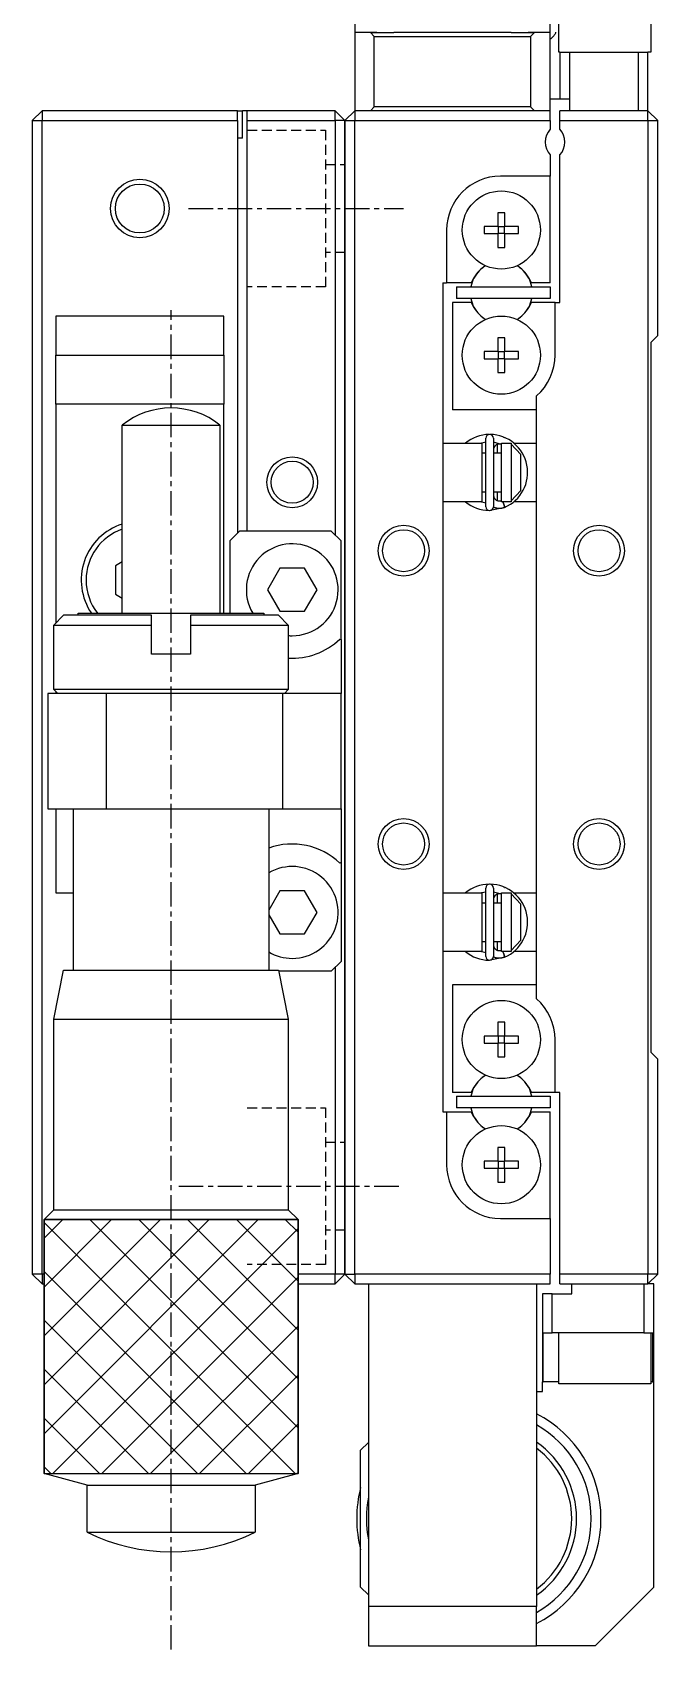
# Model space of a CAD drawing. Extents: x 10 to 454, y 10 to 251.
# Drawn here: x 421.8 to 453.8, y 91.3 to 174 of the extents above; entities that cross this region are included whole.
import ezdxf

# ---------------------------------------------------------------- set-up
doc = ezdxf.new("R2010")
doc.units = 0
doc.linetypes.add('CENTER', pattern=[2, 1.25, -0.25, 0.25, -0.25])
doc.linetypes.add('DASHED', pattern=[0.75, 0.5, -0.25])
doc.layers.get('0').update_dxf_attribs({"linetype": 'CONTINUOUS'})
doc.layers.add('CENTER', color=1, linetype='CENTER')

msp = doc.modelspace()

# ---------------------------------------------------------------- linework, layer by layer
at = {"color": 7, "linetype": 'CONTINUOUS'}
for p, q in [((448.787, 172.961), (448.787, 175.561)), ((453.487, 175.561), (453.487, 172.961)), ((438.337, 174.461), (438.337, 173.961)), ((439.137, 173.961), (438.337, 173.961)), ((438.337, 173.961), (438.337, 169.961)), ((439.465, 173.961), (439.137, 173.961)), ((439.137, 173.961), (439.337, 173.761)), ((439.137, 173.961), (439.465, 173.961)), ((439.337, 173.761), (447.337, 173.761)), ((439.337, 170.161), (439.337, 173.761)), ((439.465, 173.961), (440.337, 173.961)), ((446.337, 173.961), (440.337, 173.961)), ((446.337, 173.961), (447.209, 173.961)), ((447.537, 173.961), (447.209, 173.961)), ((447.209, 173.961), (447.537, 173.961)), ((447.337, 173.761), (447.537, 173.961)), ((447.337, 173.761), (447.337, 170.161)), ((448.337, 173.961), (447.537, 173.961)), ((448.337, 173.961), (448.337, 174.461)), ((448.337, 169.961), (448.337, 173.961)), ((448.42, 173.687), (448.453, 173.717)), ((448.453, 173.717), (448.485, 173.749)), ((448.485, 173.749), (448.515, 173.783)), ((448.515, 173.783), (448.544, 173.82)), ((448.544, 173.82), (448.57, 173.859)), ((448.57, 173.859), (448.587, 173.887)), ((448.587, 173.887), (448.603, 173.917)), ((448.603, 173.917), (448.619, 173.947)), ((448.619, 173.947), (448.632, 173.977)), ((448.337, 173.626), (448.349, 173.634)), ((448.349, 173.634), (448.385, 173.659)), ((448.385, 173.659), (448.42, 173.687)), ((448.837, 172.961), (448.787, 172.961)), ((448.837, 172.961), (449.337, 172.961)), ((448.837, 172.961), (448.837, 170.561)), ((449.337, 172.961), (452.837, 172.961)), ((449.337, 170.561), (449.337, 172.961)), ((452.837, 172.961), (452.837, 169.961)), ((452.837, 172.961), (453.337, 172.961)), ((453.487, 172.961), (453.337, 172.961)), ((453.337, 169.961), (453.337, 172.961)), ((448.337, 170.561), (448.837, 170.561)), ((448.837, 170.561), (449.337, 170.561)), ((449.337, 169.961), (449.337, 170.561)), ((421.837, 169.461), (422.337, 169.961)), ((432.337, 169.961), (422.337, 169.961)), ((422.337, 169.961), (422.337, 169.461)), ((432.337, 169.461), (432.337, 169.961)), ((432.337, 169.961), (432.587, 169.961)), ((432.587, 168.561), (432.587, 169.961)), ((432.837, 169.961), (432.587, 169.961)), ((437.337, 169.961), (432.837, 169.961)), ((432.837, 169.461), (432.837, 169.961)), ((437.337, 169.461), (437.337, 169.961)), ((437.837, 169.461), (437.337, 169.961)), ((437.837, 169.461), (438.337, 169.961)), ((448.337, 169.961), (438.337, 169.961)), ((438.337, 169.961), (438.337, 169.461)), ((439.337, 170.161), (439.137, 169.961)), ((447.337, 170.161), (439.337, 170.161)), ((447.537, 169.961), (447.337, 170.161)), ((448.337, 169.461), (448.337, 169.961)), ((453.337, 169.961), (448.837, 169.961)), ((448.837, 169.461), (448.837, 169.961)), ((453.337, 169.961), (453.837, 169.461)), ((453.337, 169.461), (453.337, 169.961)), ((421.837, 169.461), (422.337, 169.461)), ((421.837, 169.461), (421.837, 110.461)), ((422.337, 169.461), (432.337, 169.461)), ((422.337, 110.461), (422.337, 169.461)), ((432.337, 169.461), (432.337, 148.361)), ((432.837, 169.461), (437.337, 169.461)), ((432.837, 148.461), (432.837, 169.461)), ((437.337, 169.461), (437.337, 148.261)), ((437.837, 169.461), (437.337, 169.461)), ((437.837, 169.461), (437.837, 110.461)), ((437.837, 169.461), (438.337, 169.461)), ((437.837, 110.461), (437.837, 169.461)), ((438.337, 169.461), (448.337, 169.461)), ((438.337, 110.461), (438.337, 169.461)), ((448.337, 169.461), (448.337, 169.022)), ((448.837, 169.461), (453.337, 169.461)), ((448.837, 169.022), (448.837, 169.461)), ((453.337, 169.461), (453.837, 169.461)), ((453.337, 169.461), (453.337, 110.461)), ((453.837, 158.461), (453.837, 169.461)), ((432.587, 168.561), (432.337, 168.561)), ((448.337, 167.699), (448.337, 166.611)), ((448.837, 160.161), (448.837, 167.699)), ((448.337, 166.611), (445.787, 166.611)), ((448.337, 161.161), (448.337, 166.611)), ((446.017, 164.747), (445.657, 164.747)), ((445.657, 164.747), (445.657, 164.041)), ((446.017, 164.041), (446.017, 164.747)), ((443.037, 163.861), (443.037, 161.161)), ((444.951, 164.041), (444.951, 163.681)), ((445.657, 164.041), (444.951, 164.041)), ((445.667, 164.03), (445.657, 164.041)), ((446.007, 164.03), (445.667, 164.03)), ((445.667, 164.03), (445.667, 163.691)), ((446.007, 164.03), (446.017, 164.041)), ((446.007, 163.691), (446.007, 164.03)), ((446.723, 164.041), (446.017, 164.041)), ((446.723, 163.681), (446.723, 164.041)), ((444.951, 163.681), (445.657, 163.681)), ((445.667, 163.691), (445.657, 163.681)), ((445.657, 163.681), (445.657, 162.974)), ((445.657, 162.974), (446.017, 162.974)), ((445.667, 163.691), (446.007, 163.691)), ((446.007, 163.691), (446.017, 163.681)), ((446.017, 162.974), (446.017, 163.681)), ((446.017, 163.681), (446.723, 163.681)), ((444.436, 161.421), (444.286, 161.161)), ((447.388, 161.161), (447.238, 161.421)), ((442.837, 161.161), (442.837, 118.761)), ((442.837, 161.161), (443.037, 161.161)), ((444.286, 161.161), (443.037, 161.161)), ((443.537, 160.961), (448.337, 160.961)), ((443.537, 160.961), (443.537, 160.361)), ((448.337, 161.161), (447.388, 161.161)), ((448.337, 160.961), (448.337, 160.361)), ((443.337, 160.161), (443.337, 154.661)), ((444.286, 160.161), (443.337, 160.161)), ((448.337, 160.361), (443.537, 160.361)), ((444.286, 160.161), (444.436, 159.901)), ((447.238, 159.901), (447.388, 160.161)), ((448.587, 160.161), (447.388, 160.161)), ((448.587, 160.161), (448.837, 160.161)), ((448.587, 157.461), (448.587, 160.161)), ((431.637, 159.461), (423.037, 159.461)), ((423.037, 159.461), (423.037, 157.461)), ((431.637, 157.461), (431.637, 159.461)), ((446.017, 158.347), (445.657, 158.347)), ((445.657, 158.347), (445.657, 157.641)), ((446.017, 157.641), (446.017, 158.347)), ((453.837, 158.461), (453.487, 158.111)), ((453.487, 158.111), (453.487, 121.811)), ((423.037, 157.461), (431.637, 157.461)), ((423.037, 154.961), (423.037, 157.461)), ((431.637, 157.461), (431.637, 154.961)), ((444.951, 157.641), (444.951, 157.281)), ((445.657, 157.641), (444.951, 157.641)), ((444.951, 157.281), (445.657, 157.281)), ((445.667, 157.63), (445.657, 157.641)), ((445.667, 157.291), (445.657, 157.281)), ((445.657, 157.281), (445.657, 156.574)), ((446.007, 157.63), (445.667, 157.63)), ((445.667, 157.63), (445.667, 157.291)), ((445.667, 157.291), (446.007, 157.291)), ((446.007, 157.63), (446.017, 157.641)), ((446.007, 157.291), (446.007, 157.63)), ((446.007, 157.291), (446.017, 157.281)), ((446.723, 157.641), (446.017, 157.641)), ((446.017, 157.281), (446.723, 157.281)), ((446.017, 156.574), (446.017, 157.281)), ((446.723, 157.281), (446.723, 157.641)), ((445.657, 156.574), (446.017, 156.574)), ((431.637, 154.961), (423.037, 154.961)), ((423.037, 154.961), (423.037, 143.761)), ((431.637, 144.261), (431.637, 154.961)), ((447.637, 152.536), (447.637, 155.382)), ((426.437, 153.883), (431.437, 153.883)), ((426.437, 144.261), (426.437, 153.883)), ((431.437, 153.883), (431.437, 144.261)), ((447.637, 154.661), (443.337, 154.661)), ((445.042, 149.711), (445.042, 153.211)), ((445.432, 153.211), (445.432, 149.711)), ((445.945, 153.271), (446.002, 153.249)), ((446.001, 153.248), (446.019, 153.241)), ((442.837, 152.961), (444.837, 152.961)), ((444.837, 152.964), (444.825, 152.961)), ((445.042, 153.004), (444.837, 152.964)), ((444.837, 152.961), (444.837, 149.961)), ((444.837, 152.461), (445.042, 152.461)), ((445.837, 152.896), (445.432, 153.004)), ((445.433, 152.631), (445.432, 152.616)), ((445.432, 152.616), (445.432, 152.609)), ((445.432, 152.461), (445.837, 152.461)), ((445.434, 152.646), (445.433, 152.631)), ((445.436, 152.661), (445.434, 152.646)), ((445.439, 152.676), (445.436, 152.661)), ((445.443, 152.69), (445.439, 152.676)), ((445.447, 152.705), (445.443, 152.69)), ((445.452, 152.719), (445.447, 152.705)), ((445.458, 152.733), (445.452, 152.719)), ((445.464, 152.746), (445.458, 152.733)), ((445.471, 152.76), (445.464, 152.746)), ((445.479, 152.773), (445.471, 152.76)), ((445.487, 152.785), (445.479, 152.773)), ((445.496, 152.797), (445.487, 152.785)), ((445.505, 152.809), (445.496, 152.797)), ((445.516, 152.82), (445.505, 152.809)), ((445.526, 152.831), (445.516, 152.82)), ((445.537, 152.841), (445.526, 152.831)), ((445.549, 152.851), (445.537, 152.841)), ((445.561, 152.86), (445.549, 152.851)), ((445.573, 152.868), (445.561, 152.86)), ((445.586, 152.876), (445.573, 152.868)), ((445.6, 152.883), (445.586, 152.876)), ((445.613, 152.889), (445.6, 152.883)), ((445.627, 152.895), (445.613, 152.889)), ((445.642, 152.9), (445.627, 152.895)), ((445.637, 152.461), (445.637, 152.899)), ((445.637, 152.461), (445.637, 152.899)), ((445.656, 152.904), (445.642, 152.9)), ((445.671, 152.908), (445.656, 152.904)), ((445.685, 152.911), (445.671, 152.908)), ((445.7, 152.913), (445.685, 152.911)), ((445.715, 152.914), (445.7, 152.913)), ((445.731, 152.914), (445.715, 152.914)), ((445.746, 152.914), (445.731, 152.914)), ((445.761, 152.913), (445.746, 152.914)), ((445.776, 152.911), (445.761, 152.913)), ((445.79, 152.909), (445.776, 152.911)), ((445.805, 152.905), (445.79, 152.909)), ((445.82, 152.901), (445.805, 152.905)), ((445.834, 152.896), (445.82, 152.901)), ((445.848, 152.891), (445.834, 152.896)), ((445.837, 149.961), (445.837, 152.961)), ((445.837, 152.961), (446.337, 152.961)), ((446.337, 152.961), (446.337, 152.906)), ((446.337, 152.906), (446.337, 150.015)), ((446.837, 152.377), (446.337, 152.906)), ((446.473, 152.961), (447.637, 152.961)), ((446.837, 150.544), (446.837, 152.377)), ((447.637, 150.386), (447.637, 152.536)), ((446.337, 150.015), (446.837, 150.544)), ((444.837, 149.961), (442.837, 149.961)), ((444.826, 149.96), (444.837, 149.957)), ((445.042, 150.461), (444.837, 150.461)), ((444.837, 149.957), (445.042, 149.917)), ((445.837, 150.461), (445.432, 150.461)), ((445.432, 150.312), (445.432, 150.298)), ((445.432, 150.298), (445.434, 150.283)), ((445.434, 150.283), (445.435, 150.268)), ((445.435, 150.268), (445.438, 150.253)), ((445.438, 150.253), (445.441, 150.239)), ((445.441, 150.239), (445.445, 150.224)), ((445.445, 150.224), (445.45, 150.21)), ((445.45, 150.21), (445.455, 150.196)), ((445.455, 150.196), (445.461, 150.182)), ((445.461, 150.182), (445.468, 150.169)), ((445.468, 150.169), (445.475, 150.156)), ((445.475, 150.156), (445.483, 150.143)), ((445.483, 150.143), (445.491, 150.131)), ((445.491, 150.131), (445.5, 150.119)), ((445.5, 150.119), (445.51, 150.107)), ((445.51, 150.107), (445.52, 150.096)), ((445.52, 150.096), (445.531, 150.086)), ((445.531, 150.086), (445.543, 150.076)), ((445.543, 150.076), (445.554, 150.067)), ((445.554, 150.067), (445.567, 150.058)), ((445.567, 150.058), (445.579, 150.05)), ((445.579, 150.05), (445.592, 150.042)), ((445.592, 150.042), (445.606, 150.036)), ((445.606, 150.036), (445.62, 150.03)), ((445.62, 150.03), (445.634, 150.024)), ((445.634, 150.024), (445.648, 150.02)), ((445.637, 150.023), (445.637, 150.461)), ((445.637, 150.023), (445.637, 150.461)), ((445.648, 150.02), (445.662, 150.016)), ((445.662, 150.016), (445.677, 150.012)), ((445.677, 150.012), (445.692, 150.01)), ((445.692, 150.01), (445.707, 150.008)), ((445.707, 150.008), (445.722, 150.007)), ((445.722, 150.007), (445.737, 150.007)), ((445.737, 150.007), (445.752, 150.008)), ((445.752, 150.008), (445.767, 150.009)), ((445.767, 150.009), (445.782, 150.011)), ((445.782, 150.011), (445.797, 150.014)), ((445.797, 150.014), (445.811, 150.018)), ((445.811, 150.018), (445.826, 150.022)), ((445.826, 150.022), (445.84, 150.028)), ((446.337, 149.961), (445.837, 149.961)), ((445.84, 150.028), (445.848, 150.031)), ((445.85, 150.031), (445.863, 150.036)), ((445.902, 149.961), (445.908, 149.949)), ((445.908, 149.949), (445.914, 149.936)), ((445.943, 149.901), (445.913, 149.961)), ((445.914, 149.936), (445.921, 149.923)), ((445.921, 149.923), (445.927, 149.909)), ((445.927, 149.909), (445.934, 149.895)), ((445.934, 149.895), (445.94, 149.881)), ((445.94, 149.881), (445.947, 149.866)), ((446.011, 149.677), (445.943, 149.901)), ((445.947, 149.866), (445.953, 149.852)), ((445.953, 149.852), (445.959, 149.837)), ((445.959, 149.837), (445.965, 149.823)), ((445.965, 149.823), (445.97, 149.808)), ((445.97, 149.808), (445.976, 149.794)), ((445.976, 149.794), (445.981, 149.78)), ((445.981, 149.78), (445.985, 149.767)), ((445.985, 149.767), (445.989, 149.755)), ((445.989, 149.755), (445.993, 149.743)), ((445.993, 149.743), (445.996, 149.731)), ((445.996, 149.731), (445.999, 149.721)), ((445.999, 149.721), (446.001, 149.711)), ((446.001, 149.711), (446.003, 149.703)), ((446.003, 149.703), (446.004, 149.695)), ((446.337, 150.015), (446.337, 149.961)), ((447.637, 149.961), (446.474, 149.961)), ((447.637, 129.536), (447.637, 150.386)), ((445.952, 149.653), (445.265, 149.517)), ((445.438, 149.683), (445.431, 149.687)), ((445.47, 149.67), (445.438, 149.683)), ((445.502, 149.657), (445.47, 149.67)), ((445.534, 149.646), (445.502, 149.657)), ((445.567, 149.637), (445.534, 149.646)), ((445.601, 149.63), (445.567, 149.637)), ((445.634, 149.624), (445.601, 149.63)), ((445.668, 149.62), (445.634, 149.624)), ((445.703, 149.618), (445.668, 149.62)), ((445.737, 149.617), (445.703, 149.618)), ((445.771, 149.618), (445.737, 149.617)), ((445.805, 149.621), (445.771, 149.618)), ((445.839, 149.626), (445.805, 149.621)), ((445.873, 149.632), (445.839, 149.626)), ((445.906, 149.64), (445.873, 149.632)), ((445.939, 149.649), (445.906, 149.64)), ((445.971, 149.66), (445.939, 149.649)), ((446.002, 149.672), (445.971, 149.66)), ((446.004, 149.676), (446.002, 149.673)), ((446.002, 149.673), (446.002, 149.672)), ((446.004, 149.695), (446.005, 149.688)), ((446.005, 149.678), (446.004, 149.676)), ((446.005, 149.688), (446.005, 149.683)), ((446.005, 149.683), (446.005, 149.678)), ((446.031, 149.686), (446.011, 149.677)), ((431.937, 147.961), (432.437, 148.461)), ((437.137, 148.461), (432.437, 148.461)), ((437.137, 148.461), (437.637, 147.961)), ((431.937, 147.961), (431.937, 144.261)), ((437.637, 142.913), (437.637, 147.961)), ((426.437, 146.885), (426.087, 146.682)), ((426.087, 146.682), (426.087, 145.239)), ((434.502, 146.561), (433.867, 145.461)), ((435.772, 146.561), (434.502, 146.561)), ((436.407, 145.461), (435.772, 146.561)), ((426.087, 145.239), (426.437, 145.037)), ((433.867, 145.461), (434.502, 144.361)), ((435.772, 144.361), (436.407, 145.461)), ((422.937, 143.661), (423.437, 144.161)), ((427.937, 144.161), (423.437, 144.161)), ((424.187, 144.261), (433.687, 144.261)), ((424.187, 144.161), (424.187, 144.261)), ((427.937, 143.661), (427.937, 144.161)), ((434.437, 144.161), (429.937, 144.161)), ((429.937, 144.161), (429.937, 143.661)), ((433.687, 144.261), (433.687, 144.161)), ((434.437, 144.161), (434.937, 143.661)), ((434.502, 144.361), (435.772, 144.361)), ((422.937, 143.661), (427.937, 143.661)), ((422.937, 140.361), (422.937, 143.661)), ((427.937, 142.161), (427.937, 143.661)), ((429.937, 143.661), (434.937, 143.661)), ((429.937, 143.661), (429.937, 142.161)), ((434.937, 143.661), (434.937, 140.361)), ((437.568, 142.943), (437.637, 142.913)), ((437.637, 142.913), (437.637, 140.161)), ((429.937, 142.161), (427.937, 142.161)), ((422.637, 140.161), (422.637, 134.261)), ((425.637, 140.161), (422.637, 140.161)), ((428.937, 140.361), (422.937, 140.361)), ((423.137, 140.161), (422.937, 140.361)), ((423.037, 140.261), (423.037, 140.161)), ((434.637, 140.161), (425.637, 140.161)), ((425.637, 134.261), (425.637, 140.161)), ((434.937, 140.361), (428.937, 140.361)), ((434.637, 140.161), (434.637, 134.261)), ((437.637, 140.161), (434.637, 140.161)), ((434.937, 140.361), (434.737, 140.161)), ((437.637, 134.261), (437.637, 140.161)), ((422.637, 134.261), (425.637, 134.261)), ((423.037, 134.261), (423.037, 129.961)), ((423.937, 126.011), (423.937, 134.261)), ((425.637, 134.261), (434.637, 134.261)), ((433.937, 134.261), (433.937, 126.011)), ((434.637, 134.261), (437.637, 134.261)), ((437.637, 134.261), (437.637, 131.508)), ((437.637, 131.508), (437.568, 131.479)), ((437.637, 131.508), (437.637, 126.461)), ((423.037, 129.961), (423.937, 129.961)), ((434.502, 130.061), (433.937, 129.082)), ((435.772, 130.061), (434.502, 130.061)), ((436.407, 128.961), (435.772, 130.061)), ((442.837, 129.961), (444.837, 129.961)), ((444.837, 129.964), (444.825, 129.961)), ((445.042, 130.004), (444.837, 129.964)), ((444.837, 129.961), (444.837, 126.961)), ((445.042, 126.711), (445.042, 130.211)), ((445.432, 130.211), (445.432, 126.711)), ((445.837, 129.896), (445.432, 130.004)), ((445.561, 129.86), (445.549, 129.851)), ((445.573, 129.868), (445.561, 129.86)), ((445.586, 129.876), (445.573, 129.868)), ((445.6, 129.883), (445.586, 129.876)), ((445.613, 129.889), (445.6, 129.883)), ((445.627, 129.895), (445.613, 129.889)), ((445.642, 129.9), (445.627, 129.895)), ((445.637, 129.461), (445.637, 129.899)), ((445.637, 129.461), (445.637, 129.899)), ((445.656, 129.904), (445.642, 129.9)), ((445.671, 129.908), (445.656, 129.904)), ((445.685, 129.911), (445.671, 129.908)), ((445.7, 129.913), (445.685, 129.911)), ((445.715, 129.914), (445.7, 129.913)), ((445.731, 129.914), (445.715, 129.914)), ((445.746, 129.914), (445.731, 129.914)), ((445.761, 129.913), (445.746, 129.914)), ((445.776, 129.911), (445.761, 129.913)), ((445.79, 129.909), (445.776, 129.911)), ((445.805, 129.905), (445.79, 129.909)), ((445.82, 129.901), (445.805, 129.905)), ((445.834, 129.896), (445.82, 129.901)), ((445.848, 129.891), (445.834, 129.896)), ((445.837, 126.961), (445.837, 129.961)), ((445.837, 129.961), (446.337, 129.961)), ((445.945, 130.271), (446.002, 130.249)), ((446.001, 130.248), (446.019, 130.241)), ((446.007, 130.245), (446.01, 130.244)), ((446.337, 129.961), (446.337, 129.906)), ((446.337, 129.906), (446.337, 127.015)), ((446.837, 129.377), (446.337, 129.906)), ((446.473, 129.961), (447.637, 129.961)), ((444.837, 129.461), (445.042, 129.461)), ((445.433, 129.631), (445.432, 129.616)), ((445.432, 129.616), (445.432, 129.609)), ((445.432, 129.461), (445.837, 129.461)), ((445.434, 129.646), (445.433, 129.631)), ((445.436, 129.661), (445.434, 129.646)), ((445.439, 129.676), (445.436, 129.661)), ((445.443, 129.69), (445.439, 129.676)), ((445.447, 129.705), (445.443, 129.69)), ((445.452, 129.719), (445.447, 129.705)), ((445.458, 129.733), (445.452, 129.719)), ((445.464, 129.746), (445.458, 129.733)), ((445.471, 129.76), (445.464, 129.746)), ((445.479, 129.773), (445.471, 129.76)), ((445.487, 129.785), (445.479, 129.773)), ((445.496, 129.797), (445.487, 129.785)), ((445.505, 129.809), (445.496, 129.797)), ((445.516, 129.82), (445.505, 129.809)), ((445.526, 129.831), (445.516, 129.82)), ((445.537, 129.841), (445.526, 129.831)), ((445.549, 129.851), (445.537, 129.841)), ((446.837, 127.544), (446.837, 129.377)), ((447.637, 127.386), (447.637, 129.536)), ((433.937, 128.839), (434.502, 127.861)), ((435.772, 127.861), (436.407, 128.961)), ((434.502, 127.861), (435.772, 127.861)), ((445.042, 127.461), (444.837, 127.461)), ((445.837, 127.461), (445.432, 127.461)), ((445.637, 127.023), (445.637, 127.461)), ((445.637, 127.023), (445.637, 127.461)), ((446.337, 127.015), (446.837, 127.544)), ((447.637, 124.54), (447.637, 127.386)), ((444.837, 126.961), (442.837, 126.961)), ((444.826, 126.96), (444.837, 126.957)), ((444.837, 126.957), (445.042, 126.917)), ((445.952, 126.653), (445.265, 126.517)), ((445.438, 126.683), (445.431, 126.687)), ((445.432, 127.312), (445.432, 127.298)), ((445.432, 127.298), (445.434, 127.283)), ((445.434, 127.283), (445.435, 127.268)), ((445.435, 127.268), (445.438, 127.253)), ((445.438, 127.253), (445.441, 127.239)), ((445.47, 126.67), (445.438, 126.683)), ((445.441, 127.239), (445.445, 127.224)), ((445.445, 127.224), (445.45, 127.21)), ((445.45, 127.21), (445.455, 127.196)), ((445.455, 127.196), (445.461, 127.182)), ((445.461, 127.182), (445.468, 127.169)), ((445.468, 127.169), (445.475, 127.156)), ((445.502, 126.657), (445.47, 126.67)), ((445.475, 127.156), (445.483, 127.143)), ((445.483, 127.143), (445.491, 127.131)), ((445.491, 127.131), (445.5, 127.119)), ((445.5, 127.119), (445.51, 127.107)), ((445.534, 126.646), (445.502, 126.657)), ((445.51, 127.107), (445.52, 127.096)), ((445.52, 127.096), (445.531, 127.086)), ((445.531, 127.086), (445.543, 127.076)), ((445.567, 126.637), (445.534, 126.646)), ((445.543, 127.076), (445.554, 127.067)), ((445.554, 127.067), (445.567, 127.058)), ((445.567, 127.058), (445.579, 127.05)), ((445.601, 126.63), (445.567, 126.637)), ((445.579, 127.05), (445.592, 127.042)), ((445.592, 127.042), (445.606, 127.036)), ((445.634, 126.624), (445.601, 126.63)), ((445.606, 127.036), (445.62, 127.03)), ((445.62, 127.03), (445.634, 127.024)), ((445.634, 127.024), (445.648, 127.02)), ((445.668, 126.62), (445.634, 126.624)), ((445.648, 127.02), (445.662, 127.016)), ((445.662, 127.016), (445.677, 127.012)), ((445.703, 126.618), (445.668, 126.62)), ((445.677, 127.012), (445.692, 127.01)), ((445.692, 127.01), (445.707, 127.008)), ((445.737, 126.617), (445.703, 126.618)), ((445.707, 127.008), (445.722, 127.007)), ((445.722, 127.007), (445.737, 127.007)), ((445.737, 127.007), (445.752, 127.008)), ((445.771, 126.618), (445.737, 126.617)), ((445.752, 127.008), (445.767, 127.009)), ((445.767, 127.009), (445.782, 127.011)), ((445.805, 126.621), (445.771, 126.618)), ((445.782, 127.011), (445.797, 127.014)), ((445.797, 127.014), (445.811, 127.018)), ((445.839, 126.626), (445.805, 126.621)), ((445.811, 127.018), (445.826, 127.022)), ((445.826, 127.022), (445.84, 127.028)), ((446.337, 126.961), (445.837, 126.961)), ((445.873, 126.632), (445.839, 126.626)), ((445.84, 127.028), (445.848, 127.031)), ((445.85, 127.031), (445.863, 127.036)), ((445.906, 126.64), (445.873, 126.632)), ((445.902, 126.961), (445.908, 126.949)), ((445.939, 126.649), (445.906, 126.64)), ((445.908, 126.949), (445.914, 126.936)), ((445.943, 126.901), (445.913, 126.961)), ((445.914, 126.936), (445.921, 126.923)), ((445.921, 126.923), (445.927, 126.909)), ((445.927, 126.909), (445.934, 126.895)), ((445.934, 126.895), (445.94, 126.881)), ((445.971, 126.66), (445.939, 126.649)), ((445.94, 126.881), (445.947, 126.866)), ((446.011, 126.677), (445.943, 126.901)), ((445.947, 126.866), (445.953, 126.852)), ((445.953, 126.852), (445.959, 126.837)), ((445.959, 126.837), (445.965, 126.823)), ((445.965, 126.823), (445.97, 126.808)), ((445.97, 126.808), (445.976, 126.794)), ((446.002, 126.672), (445.971, 126.66)), ((445.976, 126.794), (445.981, 126.78)), ((445.981, 126.78), (445.985, 126.767)), ((445.985, 126.767), (445.989, 126.755)), ((445.989, 126.755), (445.993, 126.743)), ((445.993, 126.743), (445.996, 126.731)), ((445.996, 126.731), (445.999, 126.721)), ((445.999, 126.721), (446.001, 126.711)), ((446.001, 126.711), (446.003, 126.703)), ((446.004, 126.676), (446.002, 126.673)), ((446.002, 126.673), (446.002, 126.672)), ((446.003, 126.703), (446.004, 126.695)), ((446.004, 126.695), (446.005, 126.688)), ((446.031, 126.686), (446.004, 126.674)), ((446.005, 126.678), (446.004, 126.676)), ((446.005, 126.688), (446.005, 126.683)), ((446.005, 126.683), (446.005, 126.678)), ((446.337, 127.015), (446.337, 126.961)), ((447.637, 126.961), (446.474, 126.961)), ((422.937, 123.511), (423.437, 126.011)), ((423.437, 126.011), (434.437, 126.011)), ((434.437, 126.011), (434.937, 123.511)), ((437.137, 125.961), (434.447, 125.961)), ((437.637, 126.461), (437.137, 125.961)), ((437.337, 126.161), (437.337, 110.461)), ((447.637, 125.261), (443.337, 125.261)), ((443.337, 125.261), (443.337, 119.761)), ((422.937, 123.511), (434.937, 123.511)), ((422.937, 113.761), (422.937, 123.511)), ((434.937, 123.511), (434.937, 113.761)), ((445.657, 123.347), (445.657, 122.641)), ((446.017, 123.347), (445.657, 123.347)), ((446.017, 122.641), (446.017, 123.347)), ((444.951, 122.641), (444.951, 122.281)), ((445.657, 122.641), (444.951, 122.641)), ((445.667, 122.63), (445.657, 122.641)), ((446.007, 122.63), (445.667, 122.63)), ((445.667, 122.63), (445.667, 122.291)), ((446.007, 122.63), (446.017, 122.641)), ((446.007, 122.291), (446.007, 122.63)), ((446.723, 122.641), (446.017, 122.641)), ((446.723, 122.281), (446.723, 122.641)), ((448.587, 119.761), (448.587, 122.461)), ((444.951, 122.281), (445.657, 122.281)), ((445.667, 122.291), (445.657, 122.281)), ((445.657, 122.281), (445.657, 121.574)), ((445.667, 122.291), (446.007, 122.291)), ((446.007, 122.291), (446.017, 122.281)), ((446.017, 122.281), (446.723, 122.281)), ((446.017, 121.574), (446.017, 122.281)), ((453.487, 121.811), (453.837, 121.461)), ((445.657, 121.574), (446.017, 121.574)), ((453.837, 110.461), (453.837, 121.461)), ((444.286, 119.761), (444.436, 120.021)), ((447.238, 120.021), (447.388, 119.761)), ((444.286, 119.761), (443.337, 119.761)), ((443.537, 119.561), (448.337, 119.561)), ((443.537, 119.561), (443.537, 118.961)), ((448.587, 119.761), (447.388, 119.761)), ((448.337, 119.561), (448.337, 118.961)), ((448.837, 119.761), (448.587, 119.761)), ((448.837, 110.461), (448.837, 119.761)), ((442.837, 118.761), (443.037, 118.761)), ((443.037, 118.761), (443.037, 116.061)), ((443.037, 118.761), (444.286, 118.761)), ((448.337, 118.961), (443.537, 118.961)), ((444.436, 118.501), (444.286, 118.761)), ((447.388, 118.761), (447.238, 118.501)), ((447.388, 118.761), (448.337, 118.761)), ((448.337, 113.311), (448.337, 118.761)), ((445.657, 116.947), (445.657, 116.241)), ((446.017, 116.947), (445.657, 116.947)), ((446.017, 116.241), (446.017, 116.947)), ((444.951, 116.241), (444.951, 115.881)), ((445.657, 116.241), (444.951, 116.241)), ((444.951, 115.881), (445.657, 115.881)), ((445.667, 116.23), (445.657, 116.241)), ((445.667, 115.891), (445.657, 115.881)), ((445.657, 115.881), (445.657, 115.174)), ((446.007, 116.23), (445.667, 116.23)), ((445.667, 116.23), (445.667, 115.891)), ((445.667, 115.891), (446.007, 115.891)), ((446.007, 116.23), (446.017, 116.241)), ((446.007, 115.891), (446.007, 116.23)), ((446.007, 115.891), (446.017, 115.881)), ((446.723, 116.241), (446.017, 116.241)), ((446.017, 115.881), (446.723, 115.881)), ((446.017, 115.174), (446.017, 115.881)), ((446.723, 115.881), (446.723, 116.241)), ((445.657, 115.174), (446.017, 115.174)), ((422.437, 113.261), (422.937, 113.761)), ((422.937, 113.761), (434.937, 113.761)), ((434.937, 113.761), (435.437, 113.261)), ((445.787, 113.311), (448.337, 113.311)), ((448.337, 113.311), (448.337, 110.461)), ((422.437, 113.261), (422.437, 100.261)), ((435.437, 113.261), (422.437, 113.261)), ((435.437, 100.261), (435.437, 113.261)), ((422.337, 110.461), (421.837, 110.461)), ((422.337, 109.961), (421.837, 110.461)), ((422.337, 110.461), (422.337, 109.961)), ((422.437, 110.461), (422.337, 110.461)), ((437.337, 110.461), (435.437, 110.461)), ((437.837, 110.461), (437.337, 110.461)), ((437.337, 109.961), (437.337, 110.461)), ((437.837, 110.461), (437.337, 109.961)), ((437.837, 110.461), (438.337, 110.461)), ((437.837, 110.461), (438.337, 109.961)), ((448.337, 110.461), (438.337, 110.461)), ((438.337, 110.461), (438.337, 109.961)), ((448.337, 109.961), (448.337, 110.461)), ((453.337, 110.461), (448.837, 110.461)), ((448.837, 109.961), (448.837, 110.461)), ((453.837, 110.461), (453.337, 110.461)), ((453.337, 109.961), (453.337, 110.461)), ((453.837, 110.461), (453.337, 109.961)), ((422.337, 109.961), (422.437, 109.961)), ((435.437, 109.961), (437.337, 109.961)), ((438.337, 109.961), (448.337, 109.961)), ((439.037, 109.961), (439.037, 93.461)), ((447.637, 109.961), (447.637, 93.461)), ((447.937, 109.461), (447.937, 107.461)), ((448.437, 109.461), (447.937, 109.461)), ((448.437, 109.461), (449.437, 109.461)), ((448.437, 107.461), (448.437, 109.461)), ((448.837, 109.961), (453.337, 109.961)), ((449.437, 109.461), (449.437, 109.961)), ((453.137, 109.961), (453.137, 107.461)), ((453.637, 109.961), (453.337, 109.961)), ((453.637, 107.461), (453.637, 109.961)), ((447.937, 107.461), (448.437, 107.461)), ((447.937, 107.461), (447.937, 104.961)), ((447.977, 104.961), (447.977, 107.461)), ((453.137, 107.461), (448.437, 107.461)), ((448.787, 104.861), (448.787, 107.461)), ((453.137, 107.461), (453.637, 107.461)), ((453.487, 107.461), (453.487, 104.861)), ((453.568, 107.461), (453.568, 104.961)), ((453.637, 104.961), (453.637, 107.461)), ((447.637, 104.461), (447.937, 104.461)), ((447.937, 104.961), (447.977, 104.961)), ((447.937, 104.461), (447.937, 104.961)), ((448.787, 104.961), (447.977, 104.961)), ((453.487, 104.861), (448.787, 104.861)), ((453.568, 104.961), (453.487, 104.961)), ((453.568, 104.961), (453.637, 104.961)), ((453.637, 94.461), (453.637, 104.961)), ((438.637, 101.461), (439.037, 101.861)), ((438.637, 94.461), (438.637, 101.461)), ((424.637, 99.671), (422.437, 100.261)), ((422.437, 100.261), (435.437, 100.261)), ((435.437, 100.261), (433.237, 99.671)), ((424.637, 99.671), (433.237, 99.671)), ((424.637, 97.261), (424.637, 99.671)), ((433.237, 99.671), (433.237, 97.261)), ((424.637, 97.261), (433.237, 97.261)), ((439.037, 94.061), (438.637, 94.461)), ((453.637, 94.461), (450.637, 91.461)), ((447.637, 93.461), (439.037, 93.461)), ((439.037, 93.461), (439.037, 91.461)), ((447.637, 91.461), (447.637, 93.461)), ((439.037, 91.461), (447.637, 91.461)), ((450.637, 91.461), (447.637, 91.461))]:
    msp.add_line(p, q, dxfattribs=at)
at = {"color": 3, "linetype": 'DASHED'}
for p, q in [((432.837, 168.961), (436.837, 168.961)), ((436.837, 168.961), (436.837, 160.961)), ((436.837, 167.211), (437.837, 167.211)), ((437.837, 162.711), (436.837, 162.711)), ((436.837, 160.961), (432.837, 160.961)), ((432.837, 118.961), (436.837, 118.961)), ((436.837, 118.961), (436.837, 110.961)), ((436.837, 117.211), (437.837, 117.211)), ((437.837, 112.711), (436.837, 112.711)), ((436.837, 110.961), (432.837, 110.961))]:
    msp.add_line(p, q, dxfattribs=at)
at = {"color": 3, "linetype": 'CONTINUOUS'}
for p, q in [((422.437, 113.261), (435.437, 113.261)), ((422.437, 100.261), (422.437, 113.261)), ((423.392, 113.261), (422.437, 112.306)), ((425.892, 113.261), (422.437, 109.806)), ((428.392, 113.261), (422.437, 107.306)), ((430.892, 113.261), (422.437, 104.806)), ((433.392, 113.261), (422.437, 102.306)), ((422.437, 113.106), (435.282, 100.261)), ((435.437, 112.806), (422.892, 100.261)), ((424.782, 113.261), (435.437, 102.606)), ((427.282, 113.261), (435.437, 105.106)), ((429.782, 113.261), (435.437, 107.606)), ((432.282, 113.261), (435.437, 110.106)), ((434.782, 113.261), (435.437, 112.606)), ((435.437, 113.261), (435.437, 100.261)), ((422.437, 110.606), (432.782, 100.261)), ((435.437, 110.306), (425.392, 100.261)), ((422.437, 108.106), (430.282, 100.261)), ((435.437, 107.806), (427.892, 100.261)), ((422.437, 105.606), (427.782, 100.261)), ((435.437, 105.306), (430.392, 100.261)), ((422.437, 103.106), (425.282, 100.261)), ((435.437, 102.806), (432.892, 100.261)), ((422.437, 100.606), (422.782, 100.261)), ((422.437, 100.261), (435.437, 100.261)), ((435.437, 100.306), (435.392, 100.261))]:
    msp.add_line(p, q, dxfattribs=at)
for centre, radius in [((427.337, 164.961), 1.5), ((435.137, 150.961), 1.3), ((440.837, 147.461), 1.3), ((450.837, 147.461), 1.3), ((440.837, 132.461), 1.3), ((450.837, 132.461), 1.3)]:
    msp.add_circle(centre, radius, dxfattribs=at)
at = {"color": 7, "linetype": 'CONTINUOUS'}
for centre, radius in [((427.337, 164.961), 1.25), ((445.837, 163.861), 2), ((445.837, 157.461), 2), ((435.137, 150.961), 1.075), ((440.837, 147.461), 1.075), ((450.837, 147.461), 1.075), ((440.837, 132.461), 1.075), ((450.837, 132.461), 1.075), ((445.837, 122.461), 2), ((445.837, 116.061), 2)]:
    msp.add_circle(centre, radius, dxfattribs=at)
for centre, radius, start, end in [((449.087, 168.361), 1, 138.59038, 221.40962), ((448.087, 168.361), 1, 318.59038, 41.40962), ((445.787, 163.861), 2.75, 90, 180), ((445.837, 160.661), 1.587, 135.00025, 169.10691), ((445.952, 160.546), 1.75, 135, 150), ((445.952, 160.546), 1.75, 121.88153, 135), ((445.837, 160.661), 1.587, 120.43318, 135.00025), ((445.837, 160.661), 1.587, 44.99975, 59.56682), ((445.722, 160.546), 1.75, 45, 58.11847), ((445.722, 160.546), 1.75, 30, 45), ((445.837, 160.661), 1.587, 10.89309, 44.99975), ((445.837, 160.661), 1.587, 190.89302, 225.00025), ((445.952, 160.776), 1.75, 210, 225), ((445.837, 160.661), 1.587, 314.99975, 349.10698), ((445.722, 160.776), 1.75, 315, 330), ((445.952, 160.776), 1.75, 225, 238.11847), ((445.837, 160.661), 1.587, 225.00025, 239.56674), ((445.837, 160.661), 1.587, 300.43326, 314.99975), ((445.722, 160.776), 1.75, 301.88153, 315), ((445.837, 157.461), 2.75, 310.88519, 0), ((428.937, 150.761), 4, 51.31781, 128.68219), ((445.236, 151.465), 1.94, 90.71377, 129.5309), ((445.237, 153.211), 0.195, 0, 180), ((445.237, 151.461), 1.944, 293.16048, 89.26527), ((445.239, 151.466), 1.949, 230.57378, 269.27533), ((445.237, 149.711), 0.195, 180, 0), ((427.337, 145.961), 3, 107.45752, 214.51811), ((427.337, 145.961), 2.75, 109.10324, 180), ((435.137, 145.461), 2.35, 270, 210.70636), ((427.337, 145.961), 2.75, 180, 218.18348), ((435.137, 145.461), 2.35, 265.11786, 270), ((435.137, 145.461), 3.5, 266.72417, 313.98901), ((435.137, 128.961), 3.5, 46.01099, 110.05104), ((435.137, 128.961), 2.35, 270, 120.70636), ((445.236, 128.465), 1.94, 90.71377, 129.5309), ((445.237, 130.211), 0.195, 0, 180), ((445.237, 128.461), 1.944, 293.16048, 89.26527), ((435.137, 128.961), 2.35, 239.29364, 270), ((445.239, 128.466), 1.949, 230.57378, 269.27533), ((445.237, 126.711), 0.195, 180, 0), ((445.837, 122.461), 2.75, 0, 49.11481), ((445.837, 119.261), 1.587, 135.00025, 169.10691), ((445.952, 119.146), 1.75, 135, 150), ((445.952, 119.146), 1.75, 121.88153, 135), ((445.837, 119.261), 1.587, 120.43318, 135.00025), ((445.837, 119.261), 1.587, 44.99975, 59.56682), ((445.722, 119.146), 1.75, 45, 58.11847), ((445.722, 119.146), 1.75, 30, 45), ((445.837, 119.261), 1.587, 10.89309, 44.99975), ((445.837, 119.261), 1.587, 190.89302, 225.00025), ((445.952, 119.376), 1.75, 210, 225), ((445.837, 119.261), 1.587, 314.99975, 349.10698), ((445.722, 119.376), 1.75, 315, 330), ((445.952, 119.376), 1.75, 225, 238.11847), ((445.837, 119.261), 1.587, 225.00025, 239.56674), ((445.837, 119.261), 1.587, 300.43326, 314.99975), ((445.722, 119.376), 1.75, 301.88153, 315), ((445.787, 116.061), 2.75, 180, 270), ((444.937, 97.961), 6, 296.74368, 63.25632), ((444.937, 97.961), 5.5, 299.40035, 60.59965), ((444.937, 97.961), 4.75, 304.64019, 55.35981), ((444.937, 97.961), 6.5, 165.75, 194.25), ((444.937, 97.961), 6, 169.52469, 190.47531), ((428.937, 106.006), 9.745, 243.81621, 296.18379)]:
    msp.add_arc(centre, radius, start, end, dxfattribs=at)
at = {"color": 3, "linetype": 'CONTINUOUS'}
msp.add_arc((444.937, 97.961), 4.5, 306.8699, 53.1301, dxfattribs=at)
at = {"layer": 'CENTER', "color": 1, "linetype": 'CENTER'}
for p, q in [((429.837, 164.961), (440.837, 164.961)), ((428.937, 91.261), (428.937, 159.761)), ((429.337, 114.961), (440.837, 114.961))]:
    msp.add_line(p, q, dxfattribs=at)

doc.saveas('drawing.dxf')
